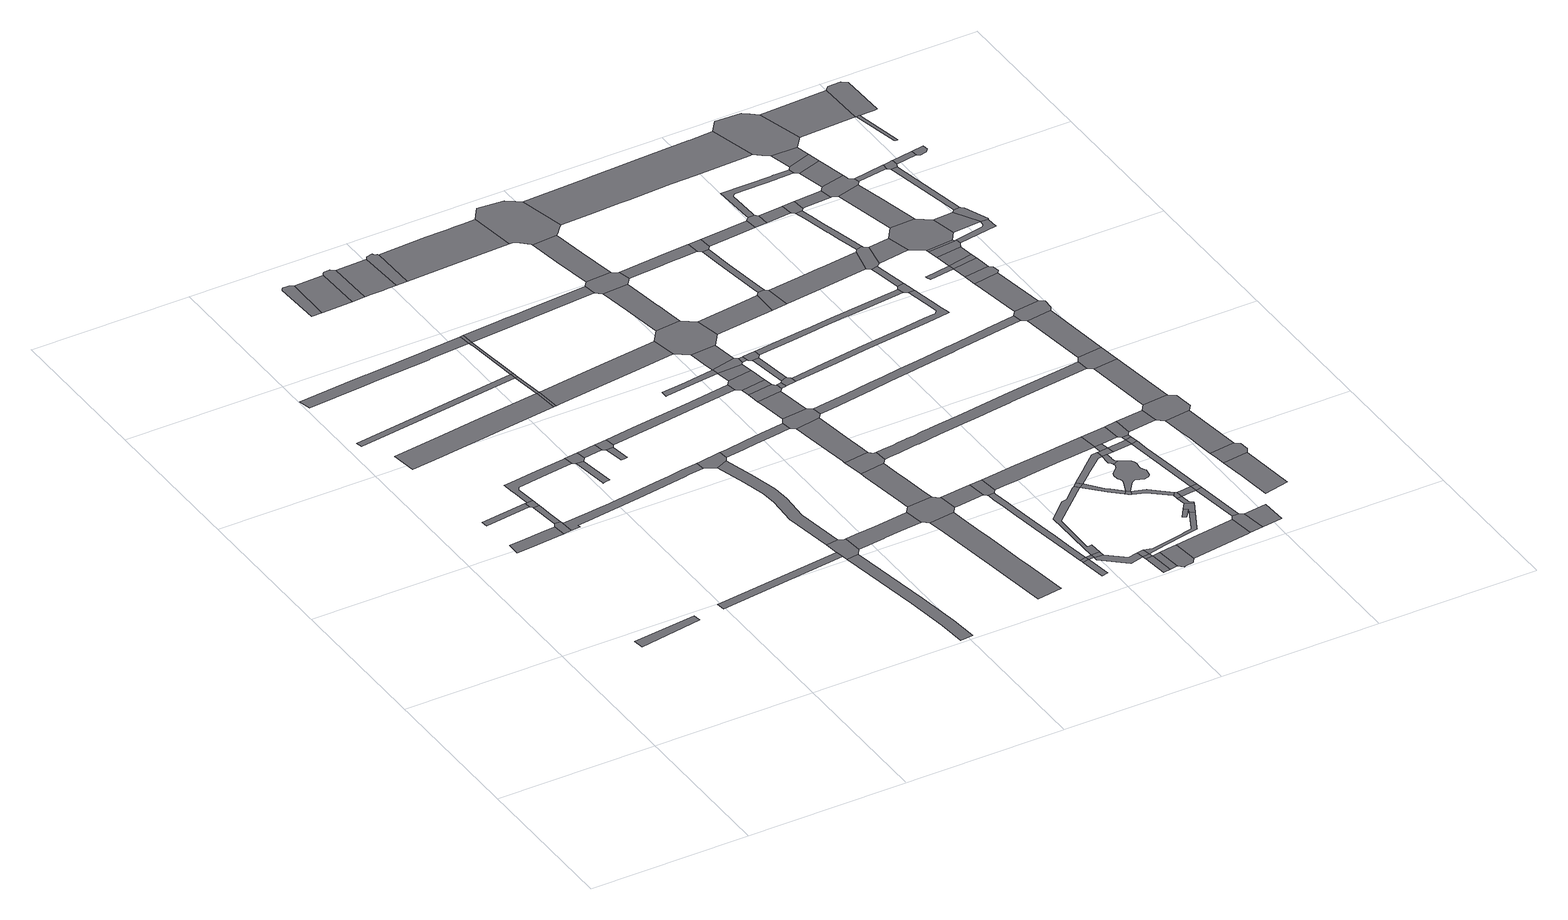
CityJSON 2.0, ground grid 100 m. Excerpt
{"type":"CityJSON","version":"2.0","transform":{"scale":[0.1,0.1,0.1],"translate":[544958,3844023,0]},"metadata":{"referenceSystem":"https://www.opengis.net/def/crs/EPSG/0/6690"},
"CityObjects":{
"road1":{"type":"Road","geometry":[{"type":"MultiSurface","lod":"1","boundaries":[[[0,1,2,3]]]}]},
"road2":{"type":"Road","attributes":{"RoadStructureAttribute.sectionType":"1"},"geometry":[{"type":"MultiSurface","lod":"1","boundaries":[[[4,5,6,7,8,9,10,11]]]}]},
"road3":{"type":"Road","attributes":{"RoadStructureAttribute.sectionType":"1"},"geometry":[{"type":"MultiSurface","lod":"1","boundaries":[[[12,13,14,15]]]}]},
"road4":{"type":"Road","geometry":[{"type":"MultiSurface","lod":"1","boundaries":[[[16,17,4,11,18,19,20,21]]]}]},
"road5":{"type":"Road","attributes":{"RoadStructureAttribute.sectionType":"1"},"geometry":[{"type":"MultiSurface","lod":"1","boundaries":[[[22,23,24,25,26,16,21]]]}]},
"road6":{"type":"Road","geometry":[{"type":"MultiSurface","lod":"1","boundaries":[[[27,28,12,15,29,30,25,24]]]}]},
"road7":{"type":"Road","attributes":{"RoadStructureAttribute.sectionType":"1"},"geometry":[{"type":"MultiSurface","lod":"1","boundaries":[[[31,32,33,34,35,36,37,38,39,40,41,42,28,27,43,44,45,46,47,48]]]}]},
"road8":{"type":"Road","attributes":{"RoadStructureAttribute.sectionType":"1"},"geometry":[{"type":"MultiSurface","lod":"1","boundaries":[[[49,50,51,52,53,54,55,56,57,58,59]]]}]},
"road9":{"type":"Road","attributes":{"RoadStructureAttribute.sectionType":"1"},"geometry":[{"type":"MultiSurface","lod":"1","boundaries":[[[60,61,62,63]]]}]},
"road10":{"type":"Road","attributes":{"RoadStructureAttribute.sectionType":"1"},"geometry":[{"type":"MultiSurface","lod":"1","boundaries":[[[64,65,66,67,68,69,70,71,72,73,74,75,76,77,78,79]]]}]},
"road11":{"type":"Road","attributes":{"RoadStructureAttribute.sectionType":"1"},"geometry":[{"type":"MultiSurface","lod":"1","boundaries":[[[80,81,82,83]]]}]},
"road12":{"type":"Road","attributes":{"RoadStructureAttribute.sectionType":"1"},"geometry":[{"type":"MultiSurface","lod":"1","boundaries":[[[84,85,86,87,88,89,90,91,92,93,94,95,19,18,96,97,98,99,100,101,102,103,104,105,106,107]]]}]},
"road13":{"type":"Road","attributes":{"RoadStructureAttribute.sectionType":"1"},"geometry":[{"type":"MultiSurface","lod":"1","boundaries":[[[108,109,110,111,112,113]]]}]},
"road14":{"type":"Road","geometry":[{"type":"MultiSurface","lod":"1","boundaries":[[[114,31,48,108,113,115]]]}]},
"road15":{"type":"Road","geometry":[{"type":"MultiSurface","lod":"1","boundaries":[[[116,117,118,119,120,121,122,123]]]}]},
"road16":{"type":"Road","attributes":{"RoadStructureAttribute.sectionType":"1"},"geometry":[{"type":"MultiSurface","lod":"1","boundaries":[[[124,114,115,125]]]}]},
"road17":{"type":"Road","geometry":[{"type":"MultiSurface","lod":"1","boundaries":[[[126,127,128,129,130]]]}]},
"road18":{"type":"Road","geometry":[{"type":"MultiSurface","lod":"1","boundaries":[[[131,124,125,130,129,132]]]}]},
"road19":{"type":"Road","attributes":{"RoadStructureAttribute.sectionType":"1"},"geometry":[{"type":"MultiSurface","lod":"1","boundaries":[[[133,123,122,134,135]]]}]},
"road20":{"type":"Road","attributes":{"RoadStructureAttribute.sectionType":"1"},"geometry":[{"type":"MultiSurface","lod":"1","boundaries":[[[136,137,138,139,140,141,142,143]]]}]},
"road21":{"type":"Road","geometry":[{"type":"MultiSurface","lod":"1","boundaries":[[[144,49,59,145]]]}]},
"road22":{"type":"Road","attributes":{"RoadStructureAttribute.sectionType":"1"},"geometry":[{"type":"MultiSurface","lod":"1","boundaries":[[[146,63,49,144]]]}]},
"road23":{"type":"Road","geometry":[{"type":"MultiSurface","lod":"1","boundaries":[[[147,60,63,146]]]}]},
"road24":{"type":"Road","geometry":[{"type":"MultiSurface","lod":"1","boundaries":[[[148,149,150,151,81,139,138,152,153]]]}]},
"road25":{"type":"Road","geometry":[{"type":"MultiSurface","lod":"1","boundaries":[[[154,155,156,157,158,159,133,135,160,161]]]}]},
"road26":{"type":"Road","attributes":{"RoadStructureAttribute.sectionType":"1"},"geometry":[{"type":"MultiSurface","lod":"1","boundaries":[[[162,163,79,164,60,147]]]}]},
"road27":{"type":"Road","geometry":[{"type":"MultiSurface","lod":"1","boundaries":[[[165,64,79,163]]]}]},
"road28":{"type":"Road","attributes":{"RoadStructureAttribute.sectionType":"1"},"geometry":[{"type":"MultiSurface","lod":"1","boundaries":[[[166,167,168,169,170,171,172,173,174,175,150,149]]]}]},
"road29":{"type":"Road","geometry":[{"type":"MultiSurface","lod":"1","boundaries":[[[176,177,84,107,171,170,178,179,180]]]}]},
"road30":{"type":"Road","attributes":{"RoadStructureAttribute.sectionType":"1"},"geometry":[{"type":"MultiSurface","lod":"1","boundaries":[[[181,161,160,182,183,184,185]]]}]},
"road31":{"type":"Road","attributes":{"RoadStructureAttribute.sectionType":"1"},"geometry":[{"type":"MultiSurface","lod":"1","boundaries":[[[186,187,188,153,152,189,190,191,192,193,194]]]}]},
"road32":{"type":"Road","geometry":[{"type":"MultiSurface","lod":"1","boundaries":[[[195,196,197,198,199,200,201,181,185,202,203]]]}]},
"road33":{"type":"Road","attributes":{"RoadStructureAttribute.sectionType":"1"},"geometry":[{"type":"MultiSurface","lod":"1","boundaries":[[[204,205,206,131,132,207,208,209]]]}]},
"road34":{"type":"Road","attributes":{"RoadStructureAttribute.sectionType":"1"},"geometry":[{"type":"MultiSurface","lod":"1","boundaries":[[[210,211,144,145,212,213,214,215]]]}]},
"road35":{"type":"Road","attributes":{"RoadStructureAttribute.sectionType":"1"},"geometry":[{"type":"MultiSurface","lod":"1","boundaries":[[[216,217,218,219,220,176,180,221,222,223,224,225]]]}]},
"road36":{"type":"Road","attributes":{"RoadStructureAttribute.sectionType":"1"},"geometry":[{"type":"MultiSurface","lod":"1","boundaries":[[[226,227,228,229,230,231,232,165,163,233,234]]]}]},
"road37":{"type":"Road","attributes":{"RoadStructureAttribute.sectionType":"1"},"geometry":[{"type":"MultiSurface","lod":"1","boundaries":[[[235,236,237,238,239,240,241,242,243,244,245,246,247,248,249,250,251,252]]]}]},
"road38":{"type":"Road","geometry":[{"type":"MultiSurface","lod":"1","boundaries":[[[253,254,255,256,186,194,257,244,243,258,259,260]]]}]},
"road39":{"type":"Road","attributes":{"RoadStructureAttribute.sectionType":"1"},"geometry":[{"type":"MultiSurface","lod":"1","boundaries":[[[261,262,263,264,265,266,267,268]]]}]},
"road40":{"type":"Road","attributes":{"RoadStructureAttribute.sectionType":"1"},"geometry":[{"type":"MultiSurface","lod":"1","boundaries":[[[269,270,271,272,273,274,203,202,275,276]]]}]},
"road41":{"type":"Road","attributes":{"RoadStructureAttribute.sectionType":"1"},"geometry":[{"type":"MultiSurface","lod":"1","boundaries":[[[277,278,279,280,281,282,283,255,254]]]}]},
"road42":{"type":"Road","geometry":[{"type":"MultiSurface","lod":"1","boundaries":[[[284,285,286,287,281,280,288,289]]]}]},
"road43":{"type":"Road","attributes":{"RoadStructureAttribute.sectionType":"1"},"geometry":[{"type":"MultiSurface","lod":"1","boundaries":[[[290,291,292,293,294,295,296,297,287,286]]]}]},
"road44":{"type":"Road","geometry":[{"type":"MultiSurface","lod":"1","boundaries":[[[298,299,216,225,294,293,300,301,302]]]}]},
"road45":{"type":"Road","attributes":{"RoadStructureAttribute.sectionType":"1"},"geometry":[{"type":"MultiSurface","lod":"1","boundaries":[[[303,304,305,306,299,298]]]}]},
"road46":{"type":"Road","attributes":{"RoadStructureAttribute.sectionType":"1"},"geometry":[{"type":"MultiSurface","lod":"1","boundaries":[[[307,308,309,310,311]]]}]},
"road47":{"type":"Road","attributes":{"RoadStructureAttribute.sectionType":"1"},"geometry":[{"type":"MultiSurface","lod":"1","boundaries":[[[312,260,259,313,314]]]}]},
"road48":{"type":"Road","geometry":[{"type":"MultiSurface","lod":"1","boundaries":[[[315,316,317,318,305,304,319,320,321,322]]]}]},
"road49":{"type":"Road","geometry":[{"type":"MultiSurface","lod":"1","boundaries":[[[323,324,325,309,308]]]}]},
"road50":{"type":"Road","attributes":{"RoadStructureAttribute.sectionType":"1"},"geometry":[{"type":"MultiSurface","lod":"1","boundaries":[[[326,327,317,316]]]}]},
"road51":{"type":"Road","geometry":[{"type":"MultiSurface","lod":"1","boundaries":[[[328,329,204,209,327,326]]]}]},
"road52":{"type":"Road","attributes":{"RoadStructureAttribute.sectionType":"1"},"geometry":[{"type":"MultiSurface","lod":"1","boundaries":[[[330,331,268,329,328]]]}]},
"road53":{"type":"Road","geometry":[{"type":"MultiSurface","lod":"1","boundaries":[[[332,323,308,333]]]}]},
"road54":{"type":"Road","geometry":[{"type":"MultiSurface","lod":"1","boundaries":[[[334,261,268,331,335,336,337]]]}]},
"road55":{"type":"Road","attributes":{"RoadStructureAttribute.sectionType":"1"},"geometry":[{"type":"MultiSurface","lod":"1","boundaries":[[[338,339,340,341,342,261,334]]]}]},
"road56":{"type":"Road","attributes":{"RoadStructureAttribute.sectionType":"1"},"geometry":[{"type":"MultiSurface","lod":"1","boundaries":[[[343,344,345,346,347,348,349,350,351,352,353,354,355,356,357,358,359,360,361,324,323]]]}]},
"road57":{"type":"Road","geometry":[{"type":"MultiSurface","lod":"1","boundaries":[[[362,332,333,363]]]}]},
"road58":{"type":"Road","geometry":[{"type":"MultiSurface","lod":"1","boundaries":[[[364,365,210,215,340,339,366,367]]]}]},
"road59":{"type":"Road","attributes":{"RoadStructureAttribute.sectionType":"1"},"geometry":[{"type":"MultiSurface","lod":"1","boundaries":[[[368,369,322,321,370,371]]]}]},
"road60":{"type":"Road","geometry":[{"type":"MultiSurface","lod":"1","boundaries":[[[372,312,314,373,352,351,374]]]}]},
"road61":{"type":"Road","attributes":{"RoadStructureAttribute.sectionType":"1"},"geometry":[{"type":"MultiSurface","lod":"1","boundaries":[[[375,376,377,378,379,380,381,365,364]]]}]},
"road62":{"type":"Road","attributes":{"RoadStructureAttribute.sectionType":"1"},"geometry":[{"type":"MultiSurface","lod":"1","boundaries":[[[333,382,383,384,385,386,363]]]}]},
"road63":{"type":"Road","attributes":{"RoadStructureAttribute.sectionType":"1"},"geometry":[{"type":"MultiSurface","lod":"1","boundaries":[[[387,388,337,336,389]]]}]},
"road64":{"type":"Road","geometry":[{"type":"MultiSurface","lod":"1","boundaries":[[[390,391,392,393,368,371,394,395]]]}]},
"road65":{"type":"Road","attributes":{"RoadStructureAttribute.sectionType":"1"},"geometry":[{"type":"MultiSurface","lod":"1","boundaries":[[[396,397,392,391]]]}]},
"road66":{"type":"Road","geometry":[{"type":"MultiSurface","lod":"1","boundaries":[[[398,399,400,401,226,234,380,379,402,403,404]]]}]},
"road67":{"type":"Road","geometry":[{"type":"MultiSurface","lod":"1","boundaries":[[[405,406,407,387,389,408,397,396,409]]]}]},
"road68":{"type":"Road","attributes":{"RoadStructureAttribute.sectionType":"1"},"geometry":[{"type":"MultiSurface","lod":"1","boundaries":[[[410,411,412,413,400,399]]]}]},
"road69":{"type":"Road","geometry":[{"type":"MultiSurface","lod":"1","boundaries":[[[414,415,416,417]]]}]},
"road70":{"type":"Road","attributes":{"RoadStructureAttribute.sectionType":"1"},"geometry":[{"type":"MultiSurface","lod":"1","boundaries":[[[418,384,415,414]]]}]},
"road71":{"type":"Road","geometry":[{"type":"MultiSurface","lod":"1","boundaries":[[[419,385,384,418]]]}]},
"road72":{"type":"Road","attributes":{"RoadStructureAttribute.sectionType":"1"},"geometry":[{"type":"MultiSurface","lod":"1","boundaries":[[[420,421,422,423,424,425,426,332,362,427,428,429,430,431,432]]]}]},
"road73":{"type":"Road","geometry":[{"type":"MultiSurface","lod":"1","boundaries":[[[433,434,269,276,435,436,437,412,411,438,439,440,441,442,443,444]]]}]},
"road74":{"type":"Road","attributes":{"RoadStructureAttribute.sectionType":"1"},"geometry":[{"type":"MultiSurface","lod":"1","boundaries":[[[445,414,417,446]]]}]},
"road75":{"type":"Road","geometry":[{"type":"MultiSurface","lod":"1","boundaries":[[[447,448,445,446,449,450,451,452]]]}]},
"road76":{"type":"Road","attributes":{"RoadStructureAttribute.sectionType":"1"},"geometry":[{"type":"MultiSurface","lod":"1","boundaries":[[[453,454,367,366,455]]]}]},
"road77":{"type":"Road","geometry":[{"type":"MultiSurface","lod":"1","boundaries":[[[456,420,432,457]]]}]},
"road78":{"type":"Road","attributes":{"RoadStructureAttribute.sectionType":"1"},"geometry":[{"type":"MultiSurface","lod":"1","boundaries":[[[458,459,460,461,462,372,374,463,464,465,466,467,468]]]}]},
"road79":{"type":"Road","attributes":{"RoadStructureAttribute.sectionType":"1"},"geometry":[{"type":"MultiSurface","lod":"1","boundaries":[[[469,470,471,472,473,474,475,419,418,476,477,478,479,480,481]]]}]},
"road80":{"type":"Road","attributes":{"RoadStructureAttribute.sectionType":"1"},"geometry":[{"type":"MultiSurface","lod":"1","boundaries":[[[482,483,484,404,403,485,486,487,488,489]]]}]},
"road81":{"type":"Road","attributes":{"RoadStructureAttribute.sectionType":"1"},"geometry":[{"type":"MultiSurface","lod":"1","boundaries":[[[490,491,492,457,432,493,494,495,496]]]}]},
"road82":{"type":"Road","attributes":{"RoadStructureAttribute.sectionType":"1"},"geometry":[{"type":"MultiSurface","lod":"1","boundaries":[[[497,498,447,452,499,500]]]}]},
"road83":{"type":"Road","geometry":[{"type":"MultiSurface","lod":"1","boundaries":[[[496,495,501,502,503,504]]]}]},
"road84":{"type":"Road","attributes":{"RoadStructureAttribute.sectionType":"1"},"geometry":[{"type":"MultiSurface","lod":"1","boundaries":[[[505,506,507,508,509,510,511,456,457,512,513,514,515,516]]]}]},
"road85":{"type":"Road","attributes":{"RoadStructureAttribute.sectionType":"1"},"geometry":[{"type":"MultiSurface","lod":"1","boundaries":[[[517,518,519,520,521,522,523,524,525,526,527,528,529,530,531,532,533,289,288,534,535,536,537,538,539,540,541,542,543,544,545,546,547,548,549]]]}]},
"road86":{"type":"Road","geometry":[{"type":"MultiSurface","lod":"1","boundaries":[[[550,551,552,453,455,553,554]]]}]},
"road87":{"type":"Road","geometry":[{"type":"MultiSurface","lod":"1","boundaries":[[[555,556,557,558]]]}]},
"road88":{"type":"Road","attributes":{"RoadStructureAttribute.sectionType":"1"},"geometry":[{"type":"MultiSurface","lod":"1","boundaries":[[[559,503,502,560,561,562]]]}]},
"road89":{"type":"Road","attributes":{"RoadStructureAttribute.sectionType":"1"},"geometry":[{"type":"MultiSurface","lod":"1","boundaries":[[[563,564,565,566,567,568,569,570,571,405,409,572,573,574,575,576,577,578,579,580]]]}]},
"road90":{"type":"Road","attributes":{"RoadStructureAttribute.sectionType":"1"},"geometry":[{"type":"MultiSurface","lod":"1","boundaries":[[[581,582,583,584,585,586,587,588,589,552,551]]]}]},
"road91":{"type":"Road","attributes":{"RoadStructureAttribute.sectionType":"1"},"geometry":[{"type":"MultiSurface","lod":"1","boundaries":[[[590,591,592,593,594,595,596,597,598,599,600,601,602,302,301,603,604,605,606,607,608,609,610,611,612,613,614]]]}]},
"road92":{"type":"Road","attributes":{"RoadStructureAttribute.sectionType":"1"},"geometry":[{"type":"MultiSurface","lod":"1","boundaries":[[[615,616,617,618,619,620,621,622,623,624,625,626,627,628,629,630,631,632,633,634,395,394]]]}]},
"road93":{"type":"Road","geometry":[{"type":"MultiSurface","lod":"1","boundaries":[[[635,555,558,469,481,636]]]}]},
"road94":{"type":"Road","geometry":[{"type":"MultiSurface","lod":"1","boundaries":[[[637,638,639,640,641,642,643,644,645,646,647,648,649,650,651,652,653,654,655,656,657,658,659,660,661,662,663,664,665,666,667,668,669,670,671,672,673,674,675,676,677,496,504]]]}]},
"road95":{"type":"Road","geometry":[{"type":"MultiSurface","lod":"1","boundaries":[[[678,482,489,679,585,584,680,681,682]]]}]},
"road96":{"type":"Road","attributes":{"RoadStructureAttribute.sectionType":"1"},"geometry":[{"type":"MultiSurface","lod":"1","boundaries":[[[683,684,685,686,635,636]]]}]},
"road97":{"type":"Road","geometry":[{"type":"MultiSurface","lod":"1","boundaries":[[[562,561,686,685,687]]]}]},
"road98":{"type":"Road","geometry":[{"type":"MultiSurface","lod":"1","boundaries":[[[688,689,690,691,692,693,516,694,695,696,697,698,663,662]]]}]},
"road99":{"type":"Road","geometry":[{"type":"MultiSurface","lod":"1","boundaries":[[[699,700,505,516,693,701]]]}]},
"road100":{"type":"Road","attributes":{"RoadStructureAttribute.sectionType":"1"},"geometry":[{"type":"MultiSurface","lod":"1","boundaries":[[[702,468,700,699]]]}]},
"road101":{"type":"Road","attributes":{"RoadStructureAttribute.sectionType":"1"},"geometry":[{"type":"MultiSurface","lod":"1","boundaries":[[[703,704,705,687,685,706,707]]]}]},
"road102":{"type":"Road","geometry":[{"type":"MultiSurface","lod":"1","boundaries":[[[708,709,710,711,497,500,712,713]]]}]},
"road103":{"type":"Road","attributes":{"RoadStructureAttribute.sectionType":"1"},"geometry":[{"type":"MultiSurface","lod":"1","boundaries":[[[714,707,710,709]]]}]},
"road104":{"type":"Road","geometry":[{"type":"MultiSurface","lod":"1","boundaries":[[[715,458,468,702,716]]]}]},
"road105":{"type":"Road","geometry":[{"type":"MultiSurface","lod":"1","boundaries":[[[717,703,707,714]]]}]},
"road106":{"type":"Road","attributes":{"RoadStructureAttribute.sectionType":"1"},"geometry":[{"type":"MultiSurface","lod":"1","boundaries":[[[718,719,720,699,701,721,722]]]}]},
"road107":{"type":"Road","attributes":{"RoadStructureAttribute.sectionType":"1"},"geometry":[{"type":"MultiSurface","lod":"1","boundaries":[[[723,713,712,724]]]}]},
"road108":{"type":"Road","attributes":{"RoadStructureAttribute.sectionType":"1"},"geometry":[{"type":"MultiSurface","lod":"1","boundaries":[[[725,726,727,722,703,717]]]}]},
"road109":{"type":"Road","attributes":{"RoadStructureAttribute.sectionType":"1"},"geometry":[{"type":"MultiSurface","lod":"1","boundaries":[[[728,729,678,682,730,731]]]}]},
"road110":{"type":"Road","attributes":{"RoadStructureAttribute.sectionType":"1"},"geometry":[{"type":"MultiSurface","lod":"1","boundaries":[[[732,733,734,735,736,737,738,554,553,739,740,741]]]}]},
"road111":{"type":"Road","geometry":[{"type":"MultiSurface","lod":"1","boundaries":[[[742,718,722,727]]]}]},
"road112":{"type":"Road","attributes":{"RoadStructureAttribute.sectionType":"1"},"geometry":[{"type":"MultiSurface","lod":"1","boundaries":[[[743,744,718,742]]]}]},
"road113":{"type":"Road","attributes":{"RoadStructureAttribute.sectionType":"1"},"geometry":[{"type":"MultiSurface","lod":"1","boundaries":[[[745,746,747,748,749,750,751,752,441,440,753,754,755,756,757,758,759,760,761]]]}]},
"road114":{"type":"Road","geometry":[{"type":"MultiSurface","lod":"1","boundaries":[[[762,715,716,744,743,763,764]]]}]},
"road115":{"type":"Road","attributes":{"RoadStructureAttribute.sectionType":"1"},"geometry":[{"type":"MultiSurface","lod":"1","boundaries":[[[765,766,762,764,767,768]]]}]},
"road116":{"type":"Road","geometry":[{"type":"MultiSurface","lod":"1","boundaries":[[[769,770,771,772,728,731,773,774,775,776]]]}]},
"road117":{"type":"Road","geometry":[{"type":"MultiSurface","lod":"1","boundaries":[[[777,778,779,563,580,624,623]]]}]},
"road118":{"type":"Road","attributes":{"function":"3","RoadStructureAttribute.sectionType":"1"},"geometry":[{"type":"MultiSurface","lod":"1","boundaries":[[[780,781,782,783,784,785,786]]]}]},
"road119":{"type":"Road","attributes":{"RoadStructureAttribute.sectionType":"1"},"geometry":[{"type":"MultiSurface","lod":"1","boundaries":[[[787,788,789,779,778]]]}]},
"road120":{"type":"Road","attributes":{"RoadStructureAttribute.sectionType":"1"},"geometry":[{"type":"MultiSurface","lod":"1","boundaries":[[[790,776,775,791]]]}]},
"road121":{"type":"Road","geometry":[{"type":"MultiSurface","lod":"1","boundaries":[[[792,793,794,795,781,780,796,797,798]]]}]},
"road122":{"type":"Road","geometry":[{"type":"MultiSurface","lod":"1","boundaries":[[[799,800,801,732,741,788,787,802,803]]]}]},
"road123":{"type":"Road","attributes":{"function":"3","RoadStructureAttribute.sectionType":"1"},"geometry":[{"type":"MultiSurface","lod":"1","boundaries":[[[804,805,806,807,808,794,793]]]}]},
"road124":{"type":"Road","geometry":[{"type":"MultiSurface","lod":"1","boundaries":[[[809,810,811,765,768,812,805,804,813,814,815]]]}]},
"road125":{"type":"Road","attributes":{"RoadStructureAttribute.sectionType":"1"},"geometry":[{"type":"MultiSurface","lod":"1","boundaries":[[[816,817,818,819,820,821,822,823,824,825,826,827,828,829,801,800]]]}]},
"road126":{"type":"Road","geometry":[{"type":"MultiSurface","lod":"1","boundaries":[[[830,790,791,823,822,831,832]]]}]},
"road127":{"type":"Road","attributes":{"RoadStructureAttribute.sectionType":"1"},"geometry":[{"type":"MultiSurface","lod":"1","boundaries":[[[833,834,835,836,837,838,771,770,839,840,841,842,843,844,845,846,847]]]}]},
"road128":{"type":"Road","attributes":{"function":"3","RoadStructureAttribute.sectionType":"1"},"geometry":[{"type":"MultiSurface","lod":"1","boundaries":[[[848,849,811,810]]]}]},
"road129":{"type":"Road","attributes":{"RoadStructureAttribute.sectionType":"1"},"geometry":[{"type":"MultiSurface","lod":"1","boundaries":[[[850,803,802,851]]]}]},
"road130":{"type":"Road","geometry":[{"type":"MultiSurface","lod":"1","boundaries":[[[852,853,517,549,849,848]]]}]},
"road131":{"type":"Road","geometry":[{"type":"MultiSurface","lod":"1","boundaries":[[[854,855,856,857,858,859,860]]]}]},
"road132":{"type":"Road","attributes":{"function":"3","RoadStructureAttribute.sectionType":"1"},"geometry":[{"type":"MultiSurface","lod":"1","boundaries":[[[861,862,853,852]]]}]},
"road133":{"type":"Road","attributes":{"RoadStructureAttribute.sectionType":"1"},"geometry":[{"type":"MultiSurface","lod":"1","boundaries":[[[863,864,830,832,865,866]]]}]},
"road134":{"type":"Road","geometry":[{"type":"MultiSurface","lod":"1","boundaries":[[[867,868,869,870,590,614,862,861,871,872]]]}]},
"road135":{"type":"Road","attributes":{"function":"3","RoadStructureAttribute.sectionType":"1"},"geometry":[{"type":"MultiSurface","lod":"1","boundaries":[[[873,874,875,876,870,869]]]}]},
"road136":{"type":"Road","geometry":[{"type":"MultiSurface","lod":"1","boundaries":[[[877,878,874,873,879,880]]]}]},
"road137":{"type":"Road","attributes":{"function":"3","RoadStructureAttribute.sectionType":"1"},"geometry":[{"type":"MultiSurface","lod":"1","boundaries":[[[881,882,860,878,877]]]}]},
"road138":{"type":"Road","geometry":[{"type":"MultiSurface","lod":"1","boundaries":[[[883,854,860,882]]]}]},
"road139":{"type":"Road","attributes":{"function":"3","RoadStructureAttribute.sectionType":"1"},"geometry":[{"type":"MultiSurface","lod":"1","boundaries":[[[884,885,854,883]]]}]},
"road140":{"type":"Road","geometry":[{"type":"MultiSurface","lod":"1","boundaries":[[[886,887,888,885,884,889,890]]]}]},
"road141":{"type":"Road","geometry":[{"type":"MultiSurface","lod":"1","boundaries":[[[891,892,850,851,893,894,895,896]]]}]},
"road142":{"type":"Road","attributes":{"function":"3","RoadStructureAttribute.sectionType":"1"},"geometry":[{"type":"MultiSurface","lod":"1","boundaries":[[[894,893,888,887]]]}]},
"road143":{"type":"Road","attributes":{"function":"3","RoadStructureAttribute.sectionType":"1"},"geometry":[{"type":"MultiSurface","lod":"1","boundaries":[[[897,898,899,892,891]]]}]},
"road144":{"type":"Road","geometry":[{"type":"MultiSurface","lod":"1","boundaries":[[[900,901,902,903,863,866,904,899,898,905,906,907]]]}]},
"road145":{"type":"Road","attributes":{"function":"3","RoadStructureAttribute.sectionType":"1"},"geometry":[{"type":"MultiSurface","lod":"1","boundaries":[[[908,909,903,902]]]}]},
"road146":{"type":"Road","geometry":[{"type":"MultiSurface","lod":"1","boundaries":[[[910,911,847,846,912,909,908]]]}]},
"road147":{"type":"Road","attributes":{"function":"3","RoadStructureAttribute.sectionType":"1"},"geometry":[{"type":"MultiSurface","lod":"1","boundaries":[[[913,911,910,914]]]}]},
"road148":{"type":"Road","geometry":[{"type":"MultiSurface","lod":"1","boundaries":[[[915,916,745,761,917,913,914,918,919,920,921,922]]]}]},
"road149":{"type":"Road","attributes":{"RoadStructureAttribute.sectionType":"1"},"geometry":[{"type":"MultiSurface","lod":"1","boundaries":[[[923,924,925,886,890,926,927,928]]]}]},
"road150":{"type":"Road","attributes":{"RoadStructureAttribute.sectionType":"1"},"geometry":[{"type":"MultiSurface","lod":"1","boundaries":[[[929,896,895,930,923]]]}]},
"road151":{"type":"Road","attributes":{"RoadStructureAttribute.sectionType":"1"},"geometry":[{"type":"MultiSurface","lod":"1","boundaries":[[[931,907,906,932,933]]]}]},
"road152":{"type":"Road","geometry":[{"type":"MultiSurface","lod":"1","boundaries":[[[934,935,936,937,929,923,928,938,939]]]}]},
"road153":{"type":"Road","attributes":{"RoadStructureAttribute.sectionType":"1"},"geometry":[{"type":"MultiSurface","lod":"1","boundaries":[[[940,941,942,936,935]]]}]},
"road154":{"type":"Road","geometry":[{"type":"MultiSurface","lod":"1","boundaries":[[[943,944,945,946,931,933,941,940,947]]]}]},
"road155":{"type":"Road","attributes":{"RoadStructureAttribute.sectionType":"1"},"geometry":[{"type":"MultiSurface","lod":"1","boundaries":[[[948,949,920,919,950,951]]]}]},
"road156":{"type":"Road","attributes":{"RoadStructureAttribute.sectionType":"1"},"geometry":[{"type":"MultiSurface","lod":"1","boundaries":[[[952,953,943,947,954,955]]]}]},
"road157":{"type":"Road","geometry":[{"type":"MultiSurface","lod":"1","boundaries":[[[956,952,955,957,958,959]]]}]},
"road158":{"type":"Road","attributes":{"RoadStructureAttribute.sectionType":"1"},"geometry":[{"type":"MultiSurface","lod":"1","boundaries":[[[960,961,962,963,964,965,966]]]}]},
"road159":{"type":"Road","geometry":[{"type":"MultiSurface","lod":"1","boundaries":[[[967,968,969,970,948,951,971,972,966,965,973,974,975,976,977]]]}]}
},
"vertices":[
[423,854,0],[825,914,0],[820,965,0],[414,919,0],
[596,2085,0],[506,2077,0],[402,2067,0],[387,2067,0],[296,2058,0],[293,1975,0],[386,1984,0],[604,2004,0],
[572,2360,0],[278,2323,0],[282,2283,0],[576,2324,0],
[612,2114,0],[602,2096,0],[658,2010,0],[653,2093,0],[652,2102,0],[651,2112,0],
[640,2202,0],[631,2295,0],[629,2308,0],[591,2304,0],[612,2115,0],
[623,2365,0],[584,2361,0],[577,2322,0],[590,2305,0],
[978,2623,0],[967,2621,0],[786,2597,0],[609,2574,0],[563,2568,0],[563,2566,0],[564,2548,0],[566,2537,0],[569,2505,0],[572,2485,0],[583,2371,0],[584,2366,0],[609,2491,0],[610,2492,0],[616,2503,0],[622,2513,0],[817,2540,0],[986,2564,0],
[1162,3237,0],[774,3188,0],[459,3148,0],[191,3114,0],[211,2955,0],[415,2981,0],[453,2986,0],[552,2998,0],[692,3016,0],[875,3040,0],[1176,3078,0],
[1135,3466,0],[74,3325,0],[81,3285,0],[1140,3427,0],
[1081,3918,0],[866,3899,0],[825,3896,0],[461,3864,0],[450,3864,0],[383,3859,0],[381,3859,0],[375,3858,0],[366,3857,0],[8,3827,0],[24,3748,0],[388,3779,0],[493,3788,0],[822,3815,0],[831,3816,0],[1088,3837,0],
[990,940,0],[1807,1041,0],[1798,1094,0],[984,993,0],
[1574,2218,0],[1545,2213,0],[1470,2202,0],[1386,2189,0],[1288,2175,0],[1190,2160,0],[1093,2146,0],[1038,2138,0],[970,2129,0],[883,2117,0],[802,2107,0],[763,2103,0],[715,2015,0],[714,2036,0],[784,2043,0],[822,2049,0],[930,2063,0],[1030,2076,0],[1175,2096,0],[1316,2117,0],[1406,2131,0],[1451,2138,0],[1485,2143,0],[1580,2156,0],
[1009,2550,0],[1039,2313,0],[1039,2311,0],[1061,2316,0],[1084,2321,0],[1054,2548,0],
[1065,2635,0],[1073,2575,0],
[540,4804,0],[525,4815,0],[484,4814,0],[475,4802,0],[470,4795,0],[481,4497,0],[547,4499,0],[547,4799,0],
[1186,2651,0],[1194,2592,0],
[1235,2453,0],[1255,2455,0],[1275,2458,0],[1259,2580,0],[1214,2577,0],
[1264,2662,0],[1273,2602,0],
[736,4805,0],[735,4507,0],[745,4507,0],
[2015,204,0],[1978,473,0],[1890,1016,0],[1813,1003,0],[1901,462,0],[1938,195,0],[1953,22,0],[2031,28,0],
[1179,3239,0],[1193,3080,0],
[1156,3428,0],
[1151,3468,0],
[1890,1175,0],[1863,1193,0],[1786,1181,0],[1799,1094,0],[1916,1056,0],[1905,1177,0],
[810,4816,0],[793,4827,0],[792,4831,0],[751,4827,0],[747,4821,0],[743,4816,0],[825,4511,0],[819,4810,0],
[1111,3801,0],[1107,3839,0],[1096,3806,0],
[1100,3919,0],
[1816,1498,0],[1825,1677,0],[1818,1788,0],[1780,1947,0],[1725,2153,0],[1652,2121,0],[1704,1928,0],[1741,1777,0],[1747,1677,0],[1738,1494,0],
[1736,2242,0],[1605,2222,0],[1729,2159,0],[1736,2171,0],[1741,2181,0],
[1018,4818,0],[869,4513,0],[946,4516,0],[957,4516,0],[1030,4519,0],
[2322,1227,0],[2106,1201,0],[1974,1186,0],[1981,1064,0],[2042,1072,0],[2089,1077,0],[2101,1079,0],[2203,1091,0],[2341,1107,0],
[1091,4826,0],[1084,4830,0],[1073,4837,0],[1071,4848,0],[1031,4839,0],[1028,4834,0],[1021,4823,0],[1103,4522,0],[1098,4821,0],
[2102,2775,0],[1809,2735,0],[1451,2687,0],[1541,2638,0],[1829,2677,0],[2110,2715,0],
[1970,3342,0],[1573,3291,0],[1223,3084,0],[1456,3114,0],[1738,3151,0],[1997,3184,0],
[2175,2307,0],[2128,2300,0],[2021,2285,0],[1918,2269,0],[1786,2249,0],[1795,2189,0],[1866,2200,0],[1953,2213,0],[2070,2230,0],[2183,2247,0],
[1914,3988,0],[1558,3958,0],[1443,3948,0],[1388,3944,0],[1340,3940,0],[1290,3935,0],[1209,3929,0],[1380,3862,0],[1923,3908,0],
[2666,245,0],[2653,334,0],[2638,439,0],[2622,546,0],[2606,658,0],[2589,779,0],[2570,896,0],[2555,1000,0],[2541,1096,0],[2382,1077,0],[2400,958,0],[2423,799,0],[2445,653,0],[2457,567,0],[2466,507,0],[2507,221,0],[2518,147,0],[2678,171,0],
[2550,1255,0],[2514,1285,0],[2353,1269,0],[2326,1232,0],[2345,1108,0],[2568,1132,0],[2571,1135,0],[2554,1256,0],
[2105,2941,0],[1918,2916,0],[1758,2895,0],[1758,2875,0],[1758,2855,0],[1761,2856,0],[1924,2877,0],[2111,2901,0],
[1724,4846,0],[1645,4843,0],[1587,4841,0],[1539,4839,0],[1510,4838,0],[1408,4834,0],[1410,4534,0],[1764,4548,0],
[2499,1374,0],[2482,1495,0],[2468,1587,0],[2453,1694,0],[2295,1671,0],[2300,1633,0],[2342,1347,0],
[2462,1806,0],[2458,1806,0],[2432,1833,0],[2274,1810,0],[2477,1727,0],[2470,1806,0],
[2425,1881,0],[2405,2022,0],[2389,2130,0],[2372,2249,0],[2213,2223,0],[2225,2150,0],[2245,2007,0],[2271,1830,0],
[2355,2363,0],[2196,2343,0],[2396,2279,0],[2397,2280,0],[2386,2341,0],
[2326,2553,0],[2321,2578,0],[2163,2555,0],[2168,2527,0],
[2953,290,0],[2947,333,0],[2908,324,0],[2932,161,0],[2972,169,0],
[2752,1279,0],[2590,1138,0],[2766,1158,0],
[2330,2640,0],[2310,2658,0],[2151,2636,0],[2158,2582,0],[2327,2584,0],[2338,2598,0],[2339,2601,0],[2332,2640,0],
[2944,358,0],[2904,349,0],[2906,335,0],
[2301,2714,0],[2143,2690,0],
[2283,2830,0],[2126,2806,0],
[2272,2906,0],[2271,2908,0],
[2980,363,0],[2983,336,0],
[2260,2980,0],[2271,2910,0],[2281,2923,0],[2281,2966,0],
[2247,3064,0],[2236,3139,0],[2077,3124,0],[2097,2989,0],[2101,2961,0],
[2936,409,0],[2921,508,0],[2905,620,0],[2886,743,0],[2871,842,0],[2853,957,0],[2845,1024,0],[2828,1134,0],[2827,1144,0],[2787,1140,0],[2788,1128,0],[2793,1095,0],[2809,989,0],[2812,971,0],[2823,894,0],[2831,838,0],[2846,735,0],[2861,637,0],[2883,484,0],
[3037,365,0],[3038,331,0],
[2190,3441,0],[2030,3421,0],[2298,3222,0],[2270,3380,0],
[2365,2645,0],[2362,2645,0],[2368,2605,0],[2371,2605,0],
[2833,1288,0],[2786,1143,0],[2844,1167,0],
[2175,3543,0],[2163,3622,0],[2161,3636,0],[2143,3756,0],[2123,3883,0],[1962,3876,0],[1993,3670,0],
[2983,306,0],[3129,185,0],[3214,203,0],[3207,254,0],[3146,242,0],
[2311,2967,0],[2283,2964,0],[2316,2928,0],
[2433,2658,0],[2415,2677,0],[2376,2662,0],[2366,2647,0],[2439,2615,0],[2436,2655,0],
[2379,2914,0],[2339,2910,0],
[2131,4006,0],[2101,4029,0],[1939,4020,0],[1915,3989,0],[2149,3916,0],[2159,3928,0],[2142,4007,0],
[2394,2978,0],[2360,2974,0],[2315,2968,0],[2319,2925,0],[2396,2937,0],
[2062,4279,0],[2030,4487,0],[1870,4473,0],[1901,4268,0],
[3267,187,0],[3220,180,0],[3236,19,0],[3284,26,0],
[3261,213,0],
[3251,263,0],
[3236,979,0],[3222,967,0],[3137,892,0],[3102,882,0],[2979,765,0],[2979,576,0],[2979,536,0],[3034,446,0],[3004,443,0],[3005,537,0],[3005,574,0],[3006,726,0],[3257,956,0],
[1782,4930,0],[1767,4909,0],[1793,4549,0],[1821,4525,0],[1868,4483,0],[2041,4499,0],[2074,4535,0],[2098,4561,0],[2032,4859,0],[1998,4882,0],[1983,4892,0],[1949,4916,0],
[3315,194,0],[3332,33,0],
[3431,211,0],[3374,203,0],[3363,8,0],[3365,7,0],[3424,18,0],[3447,50,0],
[2678,3433,0],[2595,3423,0],[2677,3270,0],
[3262,1003,0],[3289,974,0],
[3512,1367,0],[3363,1350,0],[3276,1339,0],[3035,1311,0],[2934,1300,0],[2907,1175,0],[2991,1185,0],[3128,1201,0],[3292,1220,0],[3364,1228,0],[3526,1247,0],
[3653,446,0],[3586,313,0],[3580,302,0],[3528,290,0],[3514,286,0],[3468,275,0],[3304,244,0],[3374,237,0],[3527,269,0],[3543,272,0],[3605,284,0],[3609,293,0],[3678,428,0],
[2604,4047,0],[2525,4040,0],[2404,4030,0],[2378,3946,0],[2393,3948,0],[2449,3952,0],[2486,3955,0],[2611,3966,0],
[3393,855,0],[3367,879,0],[3292,970,0],[3368,839,0],[3384,823,0],[3435,774,0],[3456,795,0],
[3816,265,0],[3805,264,0],[3828,105,0],[3839,106,0],
[3449,760,0],[3468,753,0],[3478,780,0],[3476,780,0],
[3510,1193,0],[3472,1188,0],[3365,1094,0],[3360,1089,0],[3355,1084,0],[3348,1078,0],[3331,1064,0],[3366,1042,0],[3372,1047,0],[3381,1054,0],[3487,1143,0],[3515,1146,0],
[3862,1994,0],[3357,1928,0],[3269,1917,0],[3153,1901,0],[3148,1900,0],[3032,1884,0],[2906,1866,0],[2845,1859,0],[2840,1858,0],[2813,1854,0],[2789,1851,0],[2728,1842,0],[2683,1836,0],[2672,1834,0],[2624,1828,0],[2583,1822,0],[2523,1814,0],[2506,1731,0],[2538,1736,0],[2571,1740,0],[2672,1754,0],[2702,1758,0],[2715,1760,0],[2854,1780,0],[2978,1796,0],[3025,1803,0],[3095,1812,0],[3157,1821,0],[3178,1824,0],[3216,1829,0],[3342,1846,0],[3358,1849,0],[3872,1916,0],
[2738,3455,0],[2737,3458,0],[2698,3456,0],[2777,3283,0],[2756,3442,0],
[3638,486,0],[3595,426,0],[3615,412,0],[3659,471,0],
[3562,749,0],[3543,725,0],[3659,626,0],[3678,649,0],
[3366,3092,0],[3345,3089,0],[3035,3056,0],[3003,3052,0],[2915,3041,0],[2791,3026,0],[2778,3025,0],[2720,3018,0],[2516,2993,0],[2399,2938,0],[2627,2965,0],[2782,2985,0],[2807,2988,0],[2980,3009,0],[3006,3012,0],[3008,3012,0],[3346,3048,0],[3379,3052,0],
[2732,3501,0],[2731,3504,0],[2697,3764,0],[2674,3948,0],[2633,3945,0],[2649,3821,0],[2664,3705,0],[2692,3498,0],[2692,3495,0],
[3785,2552,0],[3588,2522,0],[3351,2486,0],[3317,2480,0],[3224,2467,0],[3117,2450,0],[2987,2432,0],[2877,2415,0],[2778,2400,0],[2695,2387,0],[2624,2376,0],[2578,2369,0],[2433,2348,0],[2443,2287,0],[2475,2292,0],[2586,2309,0],[2705,2327,0],[2750,2334,0],[2886,2356,0],[3008,2374,0],[3120,2391,0],[3243,2410,0],[3326,2423,0],[3352,2426,0],[3794,2493,0],
[2686,2649,0],[2950,2686,0],[3349,2738,0],[3492,2760,0],[3497,2761,0],[3495,2770,0],[3486,2819,0],[3468,2913,0],[3443,3040,0],[3403,3036,0],[3404,3036,0],[3405,3032,0],[3428,2907,0],[3428,2906,0],[3446,2812,0],[3429,2791,0],[3349,2780,0],[3182,2759,0],[2932,2725,0],[2659,2687,0],
[3671,531,0],[3718,507,0],
[3518,838,0],[3533,854,0],[3538,856,0],[3543,859,0],[3552,860,0],[3572,857,0],[3579,854,0],[3593,848,0],[3605,845,0],[3623,846,0],[3631,849,0],[3642,857,0],[3647,865,0],[3652,884,0],[3654,911,0],[3650,924,0],[3638,948,0],[3637,958,0],[3641,978,0],[3643,994,0],[3641,1006,0],[3638,1013,0],[3628,1027,0],[3618,1037,0],[3594,1051,0],[3566,1064,0],[3531,1050,0],[3533,1036,0],[3531,1028,0],[3524,1014,0],[3484,976,0],[3475,956,0],[3474,945,0],[3476,929,0],[3478,924,0],[3481,917,0],[3481,916,0],[3489,900,0],[3491,891,0],[3491,884,0],[3486,868,0],
[2685,4053,0],[2633,3948,0],[2676,3951,0],[2676,3952,0],[2692,3973,0],
[3723,517,0],[3701,532,0],[3693,597,0],[3663,593,0],
[3687,642,0],
[3556,1074,0],[3552,1080,0],[3550,1089,0],[3548,1105,0],[3548,1110,0],[3545,1149,0],[3509,1086,0],[3511,1077,0],[3515,1073,0],[3516,1071,0],[3529,1056,0],
[3582,1201,0],[3529,1196,0],[3588,1154,0],
[3574,1252,0],
[3784,652,0],[3752,648,0],[3732,646,0],[3770,605,0],[3790,607,0],
[3876,293,0],[3875,295,0],[3834,293,0],[3831,289,0],[3923,118,0],[3900,277,0],
[3831,613,0],
[3670,1385,0],[3679,1264,0],
[3825,657,0],
[3705,1217,0],[3647,1210,0],[3638,1209,0],[3595,1155,0],[3712,1167,0],
[4049,298,0],[4054,137,0],
[3794,876,0],[3764,1090,0],[3753,1176,0],
[2994,4079,0],[2730,4057,0],[2878,3989,0],[3001,3999,0],
[3353,3514,0],[3341,3513,0],[3217,3500,0],[3188,3496,0],[3149,3491,0],[3099,3485,0],[2993,3472,0],[2808,3287,0],[3032,3316,0],[3319,3352,0],
[3746,1226,0],
[3742,1253,0],[3701,1248,0],
[3268,4909,0],[3124,4902,0],[3110,4902,0],[2952,4896,0],[2778,4889,0],[2646,4883,0],[2472,4876,0],[2438,4875,0],[2288,4569,0],[2484,4577,0],[2486,4577,0],[2543,4579,0],[2818,4591,0],[2974,4596,0],[3330,4609,0],[3336,4610,0],[3343,4610,0],
[3751,1395,0],[3745,1258,0],[3758,1275,0],
[3928,1416,0],[3927,1415,0],[3765,1276,0],[3943,1298,0],
[3060,4098,0],[3055,4103,0],[3015,4102,0],[3016,4100,0],[3067,4005,0],[3072,4006,0],[3077,4006,0],[3073,4085,0],
[3436,3075,0],[3426,3126,0],[3383,3117,0],
[4214,777,0],[4054,756,0],[4068,652,0],[4075,596,0],[4087,509,0],[4103,389,0],[4260,422,0],
[3385,3340,0],[3343,3331,0],[3349,3300,0],
[3230,4098,0],[3237,4020,0],
[4227,869,0],[4198,894,0],[4038,873,0],[4047,807,0],[4234,808,0],[4235,808,0],[4229,868,0],
[3410,3542,0],[3409,3545,0],[3370,3539,0],[3406,3358,0],[3436,3522,0],
[4147,1285,0],[3986,1264,0],[4005,1120,0],[4016,1042,0],[4021,997,0],
[4160,1444,0],[4120,1472,0],[3959,1458,0],[3944,1298,0],[4176,1323,0],[4177,1324,0],[4162,1444,0],
[3400,3585,0],[3399,3591,0],[3357,3766,0],[3338,3848,0],[3316,3940,0],[3315,3946,0],[3301,4005,0],[3260,4003,0],[3276,3937,0],[3298,3848,0],[3318,3759,0],[3318,3757,0],[3340,3662,0],[3360,3582,0],
[3311,4105,0],[3317,4026,0],[3317,4027,0],
[3364,4381,0],[3333,4381,0],[3333,4380,0],[3003,4377,0],[3015,4121,0],[3015,4117,0],[3055,4119,0],[3055,4123,0],[3047,4317,0],[3065,4337,0],[3333,4339,0],[3333,4341,0],[3365,4341,0],[3446,4342,0],[3442,4381,0],
[4062,1911,0],[3903,1890,0],
[3575,3540,0],[3610,3388,0],
[4043,2050,0],[3884,2029,0],
[3724,3145,0],[3724,3143,0],[3563,3119,0],[3560,3118,0],[3565,3101,0],[3570,3083,0],[3730,3107,0],
[3984,2494,0],[3824,2472,0],
[3490,4118,0],[3335,4107,0],[3336,4029,0],[3502,4039,0],
[4000,2589,0],[3981,2600,0],[3970,2607,0],[3809,2587,0],[4003,2525,0],[4004,2586,0],
[3917,2950,0],[3758,2926,0],[3768,2861,0],[3808,2598,0],
[3905,3031,0],[3745,3007,0],[3932,2972,0],[3925,3012,0],
[3898,3086,0],[3891,3133,0],
[3884,3178,0],
[3871,3271,0],[3709,3246,0],
[3885,3341,0],[3875,3335,0],[3698,3318,0],[3885,3296,0],[3888,3301,0],
[3792,3627,0],[3632,3623,0],[3695,3333,0],[3864,3349,0],[3908,3410,0],[3874,3566,0],
[3736,3877,0],[3693,4067,0],[3542,4023,0],
[3702,4126,0],[3678,4141,0],[3668,4186,0],[3513,4151,0],[3509,4040,0],[3709,4089,0],[3711,4091,0],[3703,4126,0],
[3626,4372,0],[3473,4322,0],
[3608,4453,0],[3457,4403,0],[3451,4343,0],
[3424,4548,0],[3587,4543,0],
[3327,4989,0],[3311,4968,0],[3386,4577,0],[3604,4564,0],[3649,4621,0],[3570,4918,0],[3527,4951,0],[3491,4978,0],
[4088,3422,0],[4085,3388,0],[4070,3373,0],[4140,3341,0],[4140,3351,0],[4134,3421,0],
[4002,3574,0],[4067,3421,0],
[3906,4160,0],[3899,4119,0],[3905,4120,0],
[4062,3596,0],[4061,3599,0],[4021,3594,0],[4018,3591,0],[4138,3426,0],[4078,3580,0],
[3963,4108,0],[3923,4103,0],[3927,4082,0],
[3971,4171,0],[3952,4167,0],[3932,4164,0],[3910,4161,0],[3976,4131,0],
[4002,4933,0],[3571,4917,0],[3972,4632,0],[4010,4633,0],
[4106,4193,0],[3973,4171,0],[3979,4132,0],[4111,4154,0],
[4187,4206,0],[4134,4140,0],[4174,4149,0],[4191,4170,0],
[4078,4331,0],[4088,4329,0],[4098,4328,0],[4097,4331,0],[4036,4633,0],[4036,4634,0],[4018,4632,0],
[4112,4962,0],[4030,4960,0],[4021,4952,0],[4008,4939,0],[4016,4633,0],[4018,4633,0],[4047,4634,0],[4103,4636,0],[4132,4637,0],[4151,4638,0],[4143,4938,0]
]}
